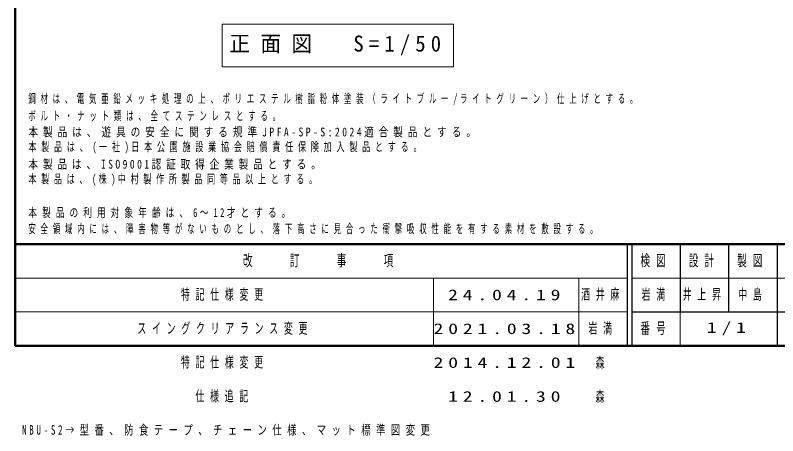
# Model space of a CAD drawing. Units: millimetres on the paper, scale 1:50. Extents: x -365 to 0, y -19 to 257.
# Drawn here: x -365 to -207.3, y -18.6 to 68.3 of the extents above; entities that cross this region are included whole.
import ezdxf
from ezdxf.enums import TextEntityAlignment as Align

# ---------------------------------------------------------------- set-up
doc = ezdxf.new("R2010")
doc.units = ezdxf.units.MM
doc.layers.add('LY_1', color=7, linetype='Continuous', lineweight=25)
doc.styles.add('ＭＳ ゴシック', font='')
doc.styles.get('ＭＳ ゴシック').set_extended_font_data('MS Gothic')

msp = doc.modelspace()

# ---------------------------------------------------------------- linework, layer by layer
at = {"layer": 'LY_1', "lineweight": 50}
for p, q in [((-365, 257), (-365, 0)), ((-365, 21), (0, 21)), ((-365, 0), (0, 0))]:
    msp.add_line(p, q, dxfattribs=at)
at = {"layer": 'LY_1', "lineweight": 13}
for p, q in [((-322.208, 66.457), (-322.208, 57.657)), ((-274.408, 66.457), (-322.208, 66.457)), ((-274.408, 57.657), (-274.408, 66.457)), ((-322.208, 57.657), (-274.408, 57.657)), ((-365, 14), (-238.5, 14)), ((-278.5, 14), (-278.5, 0)), ((-248.5, 14), (-248.5, 0)), ((-237.5, 14), (-182.5, 14)), ((-365, 7), (-238.5, 7)), ((-227.5, 7), (-227.5, 0))]:
    msp.add_line(p, q, dxfattribs=at)
at = {"layer": 'LY_1'}
for p, q in [((-238.5, 21), (-238.5, 0)), ((-237.5, 21), (-237.5, 0)), ((-227.5, 21), (-227.5, 7)), ((-217.5, 21), (-217.5, 7)), ((-207.5, 21), (-207.5, 0)), ((-237.5, 7), (0, 7))]:
    msp.add_line(p, q, dxfattribs=at)

# ---------------------------------------------------------------- texts
at = {"layer": 'LY_1', "style": 'ＭＳ ゴシック', "width": 0.6}
for p in [(-245, -3.5), (-245, -10.5)]:
    msp.add_text('森', height=2.199, dxfattribs=at).set_placement(p, align=Align.MIDDLE_LEFT)
at = {"layer": 'LY_1', "style": 'ＭＳ ゴシック'}
for s, insert, char_height, attachment_point in [('\\T1.5;\\W0.95;正面図\u3000S=1/50', (-298.308, 62.057), 3.299, 5), ('\\T1.63;\\W0.6;鋼材は、電気亜鉛メッキ処理の上、ポリエステル樹脂粉体塗装（ライトブルー/ライトグリーン）仕上げとする。', (-362.292, 49.724), 1.833, 7), ('\\T1.64;\\W0.6;ボルト・ナット類は、全てステンレスとする。', (-362.292, 46.391), 1.833, 7), ('\\T1.51;\\W0.8;本製品は、遊具の安全に関する規準JPFA-SP-S:2024適合製品とする。', (-362.292, 43.058), 1.833, 7), ('\\T1.59;\\W0.65;本製品は、(一社)日本公園施設業協会賠償責任保険加入製品とする。', (-362.292, 39.724), 1.833, 7), ('\\T1.5;\\W0.8;本製品は、ISO9001認証取得企業製品とする。', (-362.292, 36.391), 1.833, 7), ('\\T1.58;\\W0.65;本製品は、(株)中村製作所製品同等品以上とする。', (-362.292, 33.058), 1.833, 7), ('\\T1.58;\\W0.7;本製品の利用対象年齢は、6～12才とする。', (-362.292, 26.391), 1.833, 7), ('\\T1.64;\\W0.6;安全領域内には、障害物等がないものとし、落下高さに見合った衝撃吸収性能を有する素材を敷設する。', (-362.292, 23.058), 1.833, 7), ('\\T1.64;\\W0.6;改\u3000\u3000訂\u3000\u3000事\u3000\u3000項', (-301.75, 17.5), 2.346, 5), ('\\T1.64;\\W0.6;検図', (-232.5, 17.5), 2.346, 5), ('\\T1.64;\\W0.6;設計', (-222.5, 17.5), 2.346, 5), ('\\T1.64;\\W0.6;製図', (-212.5, 17.5), 2.346, 5), ('\\T1.64;\\W0.6;特記仕様変更', (-330.75, 10.5), 2.199, 4), ('\\T1.5;\\W1.35;24.04.19', (-275.5, 10.5), 2.199, 4), ('\\T1.64;\\W0.6;酒井麻', (-248, 10.5), 2.199, 4), ('\\T1.64;\\W0.6;岩満', (-235.5, 10.5), 2.199, 4), ('\\T1.64;\\W0.6;井上昇', (-227, 10.5), 2.199, 4), ('\\T1.64;\\W0.6;中島', (-215.5, 10.5), 2.199, 4), ('\\T1.64;\\W0.6;スイングクリアランス変更', (-339.75, 3.5), 2.199, 4), ('\\T1.64;\\W0.6;岩満', (-246.5, 3.5), 2.199, 4), ('\\T1.64;\\W0.6;番号', (-232.5, 3.5), 2.346, 5), ('\\T1.5;\\W1.35;1/1', (-222, 3.5), 2.199, 4), ('\\T1.5;\\W1.35;2021.03.18', (-278.5, 3.5), 2.199, 4), ('\\T1.64;\\W0.6;特記仕様変更', (-330.75, -3.5), 2.199, 4), ('\\T1.5;\\W1.35;2014.12.01', (-278.5, -3.5), 2.199, 4), ('\\T1.64;\\W0.6;仕様追記', (-327.75, -10.5), 2.199, 4), ('\\T1.5;\\W1.35;12.01.30', (-275.5, -10.5), 2.199, 4), ('\\T1.58;\\W0.7;NBU-S2→型番、防食テープ、チェーン仕様、マット標準図変更', (-363.6, -17.5), 1.979, 4)]:
    msp.add_mtext(s, dxfattribs=dict(at, insert=insert, char_height=char_height, attachment_point=attachment_point))

doc.saveas('drawing.dxf')
